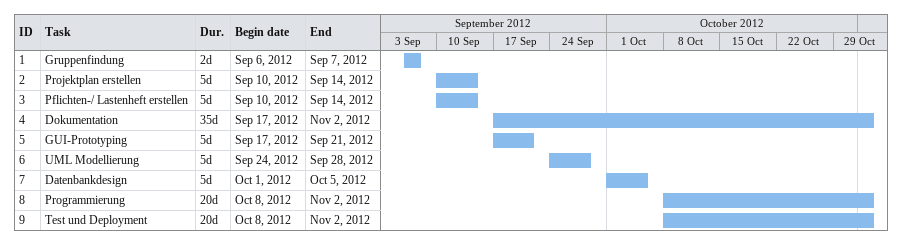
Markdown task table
| ID | Task | Duration | Start | Finish |
|---|---|---|---|---|
| 1 | Gruppenfindung | 2d | 2012-09-06 | 2012-09-07 |
| 2 | Projektplan erstellen | 5d | 2012-09-10 | 2012-09-14 |
| 3 | Pflichten-/ Lastenheft erstellen | 5d | 2012-09-10 | 2012-09-14 |
| 4 | Dokumentation | 35d | 2012-09-17 | 2012-11-02 |
| 5 | GUI-Prototyping | 5d | 2012-09-17 | 2012-09-21 |
| 6 | UML Modellierung | 5d | 2012-09-24 | 2012-09-28 |
| 7 | Datenbankdesign | 5d | 2012-10-01 | 2012-10-05 |
| 8 | Programmierung | 20d | 2012-10-08 | 2012-11-02 |
| 9 | Test und Deployment | 20d | 2012-10-08 | 2012-11-02 |
